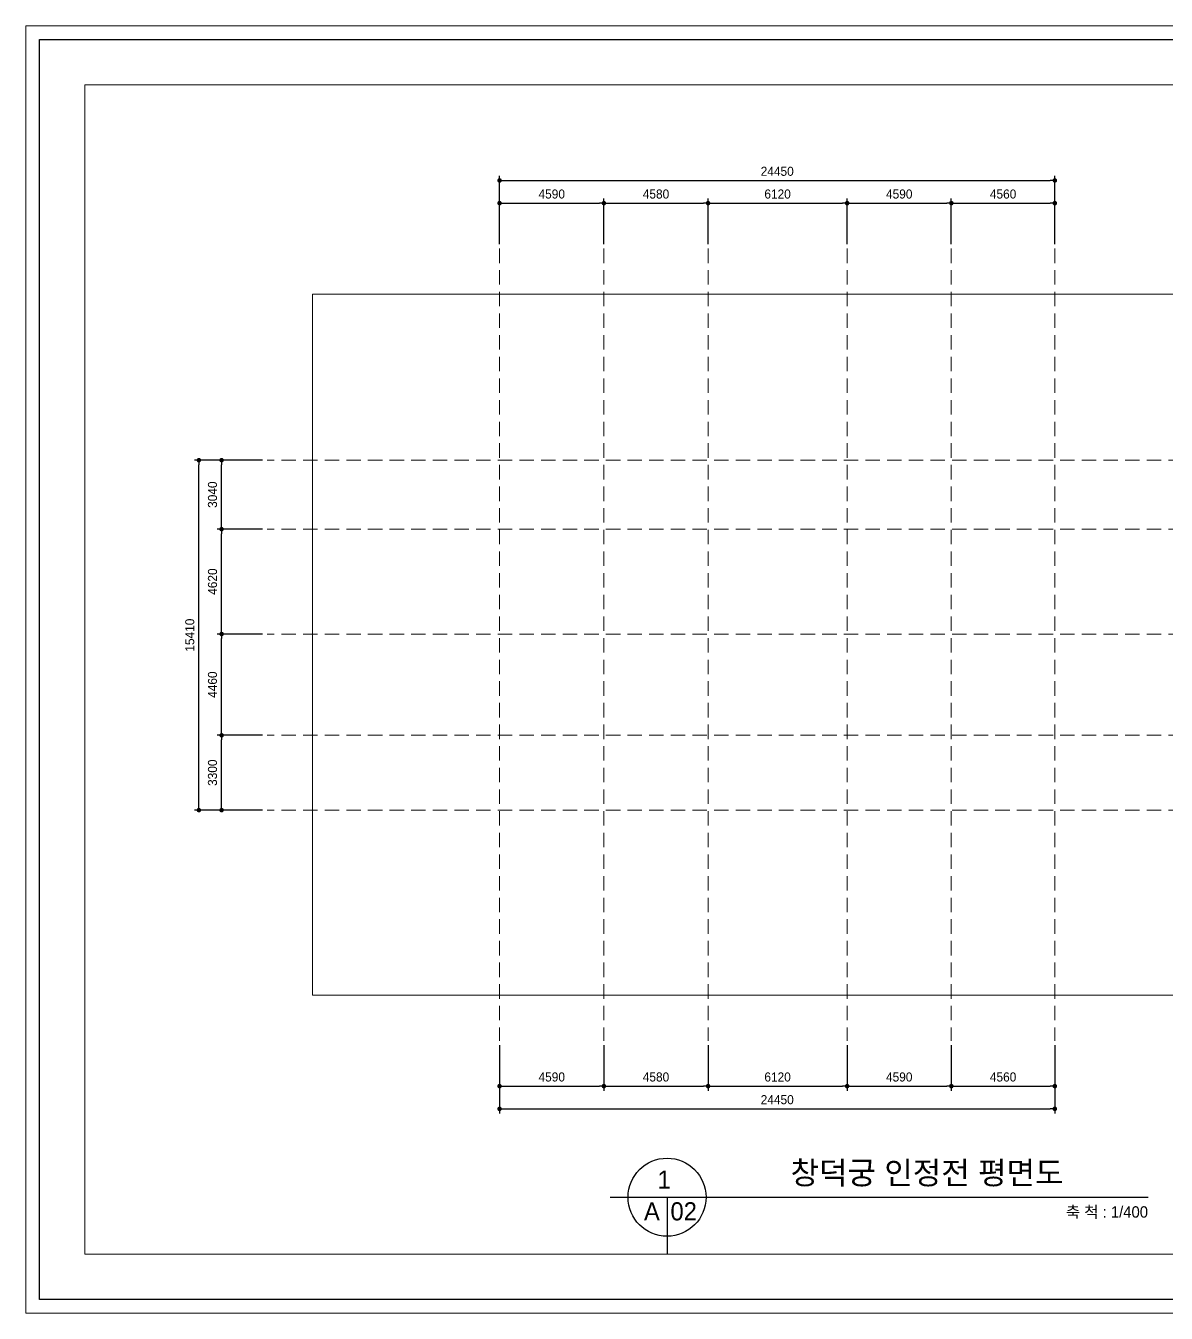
# Model space of a CAD drawing. Header units: millimetres. Extents: x -396231 to 224016, y 0 to 56679.
# Drawn here: x -216231 to -166013, y 0 to 56679 of the extents above; entities that cross this region are included whole.
import ezdxf
from ezdxf.enums import TextEntityAlignment as Align

# ---------------------------------------------------------------- set-up
doc = ezdxf.new("R2010")
doc.units = ezdxf.units.MM
doc.header["$XCLIPFRAME"] = 2
doc.linetypes.add('HIDDEN', pattern=[9.525, 6.35, -3.175])
doc.layers.add('dim', color=7, linetype='Continuous')
doc.layers.add('text', color=7, linetype='Continuous')
for name, color, linetype, lineweight in [('exdim', 1, 'HIDDEN', 9), ('IM', 2, 'Continuous', 9), ('WIPCO', 3, 'Continuous', 9)]:
    doc.layers.add(name, color=color, linetype=linetype, lineweight=lineweight)
doc.layers.add('Plot 설정선', color=251, linetype='Continuous', lineweight=9, plot=False)
doc.styles.add('WIPCO', font='')
doc.styles.get('WIPCO').set_extended_font_data('Dotum')
doc.dimstyles.new('WIPCO-DIM200', dxfattribs={"dimscale": 200, "dimtxt": 2, "dimasz": 1, "dimexe": 1, "dimexo": 1, "dimgap": 1, "dimtad": 1, "dimdec": 0, "dimrnd": 10, "dimzin": 0, "dimdsep": 46, "dimtxsty": 'WIPCO', "dimblk": 'DOT', "dimcen": 1, "dimdle": 2, "dimclrd": 256, "dimclre": 256, "dimclrt": 256, "dimadec": 0, "dimazin": 0, "dimtfac": 1, "dimtdec": 0, "dimtix": 1, "dimtmove": 2, "dimatfit": 3, "dimldrblk": 'DOT', "dimfxl": 0, "dimtolj": 1, "dimtzin": 0, "dimarcsym": 0})
picture_1 = doc.add_image_def('image5.jpg', size_in_pixel=(5000, 2422))

# ---------------------------------------------------------------- blocks, each defined once
blk = doc.blocks.new('_Dot')
at = {"color": 0, "linetype": 'ByBlock', "lineweight": -2}
blk.add_line((-0.5, 0), (-1, 0), dxfattribs=at)
at = {"color": 0, "linetype": 'ByBlock', "const_width": 0.5}
blk.add_lwpolyline([(-0.25, 0, 1), (0.25, 0, 1)], format="xyb", close=True, dxfattribs=at)
blk = doc.blocks.new('*D110')
at = {"layer": 'DEFPOINTS', "color": 0}
for p in [(-190772, 48869), (-195367, 46869), (-190772, 46869)]:
    blk.add_point(p, dxfattribs=at)
at = {"layer": 'dim', "lineweight": -2}
for p, q in [((-195367, 47069), (-195367, 49069)), ((-195167, 48869), (-190972, 48869)), ((-190772, 47069), (-190772, 49069))]:
    blk.add_line(p, q, dxfattribs=at)
at = {"layer": 'dim', "lineweight": -2, "xscale": 200, "yscale": 200, "zscale": 200, "rotation": 180}
blk.add_blockref('_Dot', (-195367, 48869), dxfattribs=at)
at = {"layer": 'dim', "lineweight": -2, "xscale": 200, "yscale": 200, "zscale": 200}
blk.add_blockref('_Dot', (-190772, 48869), dxfattribs=at)
at = {"layer": 'dim', "insert": (-193070, 49269), "char_height": 400, "attachment_point": 5, "style": 'WIPCO'}
blk.add_mtext('\\A1;4590', dxfattribs=at)
blk = doc.blocks.new('*D111')
at = {"layer": 'DEFPOINTS', "color": 0}
for p in [(-186188, 48869), (-190772, 46869), (-186188, 46869)]:
    blk.add_point(p, dxfattribs=at)
at = {"layer": 'dim', "lineweight": -2}
for p, q in [((-190772, 47069), (-190772, 49069)), ((-190572, 48869), (-186388, 48869)), ((-186188, 47069), (-186188, 49069))]:
    blk.add_line(p, q, dxfattribs=at)
at = {"layer": 'dim', "lineweight": -2, "xscale": 200, "yscale": 200, "zscale": 200, "rotation": 180}
blk.add_blockref('_Dot', (-190772, 48869), dxfattribs=at)
at = {"layer": 'dim', "lineweight": -2, "xscale": 200, "yscale": 200, "zscale": 200}
blk.add_blockref('_Dot', (-186188, 48869), dxfattribs=at)
at = {"layer": 'dim', "insert": (-188480, 49269), "char_height": 400, "attachment_point": 5, "style": 'WIPCO'}
blk.add_mtext('\\A1;4580', dxfattribs=at)
blk = doc.blocks.new('*D112')
at = {"layer": 'DEFPOINTS', "color": 0}
for p in [(-180064, 48869), (-186188, 46869), (-180064, 46869)]:
    blk.add_point(p, dxfattribs=at)
at = {"layer": 'dim', "lineweight": -2}
for p, q in [((-186188, 47069), (-186188, 49069)), ((-185988, 48869), (-180264, 48869)), ((-180064, 47069), (-180064, 49069))]:
    blk.add_line(p, q, dxfattribs=at)
at = {"layer": 'dim', "lineweight": -2, "xscale": 200, "yscale": 200, "zscale": 200, "rotation": 180}
blk.add_blockref('_Dot', (-186188, 48869), dxfattribs=at)
at = {"layer": 'dim', "lineweight": -2, "xscale": 200, "yscale": 200, "zscale": 200}
blk.add_blockref('_Dot', (-180064, 48869), dxfattribs=at)
at = {"layer": 'dim', "insert": (-183126, 49269), "char_height": 400, "attachment_point": 5, "style": 'WIPCO'}
blk.add_mtext('\\A1;6120', dxfattribs=at)
blk = doc.blocks.new('*D113')
at = {"layer": 'DEFPOINTS', "color": 0}
for p in [(-175476, 48869), (-180064, 46869), (-175476, 46869)]:
    blk.add_point(p, dxfattribs=at)
at = {"layer": 'dim', "lineweight": -2}
for p, q in [((-180064, 47069), (-180064, 49069)), ((-179864, 48869), (-175676, 48869)), ((-175476, 47069), (-175476, 49069))]:
    blk.add_line(p, q, dxfattribs=at)
at = {"layer": 'dim', "lineweight": -2, "xscale": 200, "yscale": 200, "zscale": 200, "rotation": 180}
blk.add_blockref('_Dot', (-180064, 48869), dxfattribs=at)
at = {"layer": 'dim', "lineweight": -2, "xscale": 200, "yscale": 200, "zscale": 200}
blk.add_blockref('_Dot', (-175476, 48869), dxfattribs=at)
at = {"layer": 'dim', "insert": (-177770, 49269), "char_height": 400, "attachment_point": 5, "style": 'WIPCO'}
blk.add_mtext('\\A1;4590', dxfattribs=at)
blk = doc.blocks.new('*D114')
at = {"layer": 'DEFPOINTS', "color": 0}
for p in [(-170918, 48869), (-175476, 46869), (-170918, 46869)]:
    blk.add_point(p, dxfattribs=at)
at = {"layer": 'dim', "lineweight": -2}
for p, q in [((-175476, 47069), (-175476, 49069)), ((-175276, 48869), (-171118, 48869)), ((-170918, 47069), (-170918, 49069))]:
    blk.add_line(p, q, dxfattribs=at)
at = {"layer": 'dim', "lineweight": -2, "xscale": 200, "yscale": 200, "zscale": 200, "rotation": 180}
blk.add_blockref('_Dot', (-175476, 48869), dxfattribs=at)
at = {"layer": 'dim', "lineweight": -2, "xscale": 200, "yscale": 200, "zscale": 200}
blk.add_blockref('_Dot', (-170918, 48869), dxfattribs=at)
at = {"layer": 'dim', "insert": (-173197, 49269), "char_height": 400, "attachment_point": 5, "style": 'WIPCO'}
blk.add_mtext('\\A1;4560', dxfattribs=at)
blk = doc.blocks.new('*D119')
at = {"layer": 'DEFPOINTS', "color": 0}
for p in [(-195367, 11998), (-190772, 11998), (-190772, 9998)]:
    blk.add_point(p, dxfattribs=at)
at = {"layer": 'dim', "lineweight": -2}
for p, q in [((-195367, 11798), (-195367, 9798)), ((-190772, 11798), (-190772, 9798)), ((-195167, 9998), (-190972, 9998))]:
    blk.add_line(p, q, dxfattribs=at)
at = {"layer": 'dim', "lineweight": -2, "xscale": 200, "yscale": 200, "zscale": 200, "rotation": 180}
blk.add_blockref('_Dot', (-195367, 9998), dxfattribs=at)
at = {"layer": 'dim', "lineweight": -2, "xscale": 200, "yscale": 200, "zscale": 200}
blk.add_blockref('_Dot', (-190772, 9998), dxfattribs=at)
at = {"layer": 'dim', "insert": (-193070, 10399), "char_height": 400, "attachment_point": 5, "style": 'WIPCO'}
blk.add_mtext('\\A1;4590', dxfattribs=at)
blk = doc.blocks.new('*D120')
at = {"layer": 'DEFPOINTS', "color": 0}
for p in [(-190772, 11998), (-186188, 11998), (-186188, 9998)]:
    blk.add_point(p, dxfattribs=at)
at = {"layer": 'dim', "lineweight": -2}
for p, q in [((-190772, 11798), (-190772, 9798)), ((-186188, 11798), (-186188, 9798)), ((-190572, 9998), (-186388, 9998))]:
    blk.add_line(p, q, dxfattribs=at)
at = {"layer": 'dim', "lineweight": -2, "xscale": 200, "yscale": 200, "zscale": 200, "rotation": 180}
blk.add_blockref('_Dot', (-190772, 9998), dxfattribs=at)
at = {"layer": 'dim', "lineweight": -2, "xscale": 200, "yscale": 200, "zscale": 200}
blk.add_blockref('_Dot', (-186188, 9998), dxfattribs=at)
at = {"layer": 'dim', "insert": (-188480, 10399), "char_height": 400, "attachment_point": 5, "style": 'WIPCO'}
blk.add_mtext('\\A1;4580', dxfattribs=at)
blk = doc.blocks.new('*D121')
at = {"layer": 'DEFPOINTS', "color": 0}
for p in [(-186188, 11998), (-180064, 11998), (-180064, 9998)]:
    blk.add_point(p, dxfattribs=at)
at = {"layer": 'dim', "lineweight": -2}
for p, q in [((-186188, 11798), (-186188, 9798)), ((-180064, 11798), (-180064, 9798)), ((-185988, 9998), (-180264, 9998))]:
    blk.add_line(p, q, dxfattribs=at)
at = {"layer": 'dim', "lineweight": -2, "xscale": 200, "yscale": 200, "zscale": 200, "rotation": 180}
blk.add_blockref('_Dot', (-186188, 9998), dxfattribs=at)
at = {"layer": 'dim', "lineweight": -2, "xscale": 200, "yscale": 200, "zscale": 200}
blk.add_blockref('_Dot', (-180064, 9998), dxfattribs=at)
at = {"layer": 'dim', "insert": (-183126, 10399), "char_height": 400, "attachment_point": 5, "style": 'WIPCO'}
blk.add_mtext('\\A1;6120', dxfattribs=at)
blk = doc.blocks.new('*D122')
at = {"layer": 'DEFPOINTS', "color": 0}
for p in [(-180064, 11998), (-175476, 11998), (-175476, 9998)]:
    blk.add_point(p, dxfattribs=at)
at = {"layer": 'dim', "lineweight": -2}
for p, q in [((-180064, 11798), (-180064, 9798)), ((-175476, 11798), (-175476, 9798)), ((-179864, 9998), (-175676, 9998))]:
    blk.add_line(p, q, dxfattribs=at)
at = {"layer": 'dim', "lineweight": -2, "xscale": 200, "yscale": 200, "zscale": 200, "rotation": 180}
blk.add_blockref('_Dot', (-180064, 9998), dxfattribs=at)
at = {"layer": 'dim', "lineweight": -2, "xscale": 200, "yscale": 200, "zscale": 200}
blk.add_blockref('_Dot', (-175476, 9998), dxfattribs=at)
at = {"layer": 'dim', "insert": (-177770, 10399), "char_height": 400, "attachment_point": 5, "style": 'WIPCO'}
blk.add_mtext('\\A1;4590', dxfattribs=at)
blk = doc.blocks.new('*D123')
at = {"layer": 'DEFPOINTS', "color": 0}
for p in [(-175476, 11998), (-170918, 11998), (-170918, 9998)]:
    blk.add_point(p, dxfattribs=at)
at = {"layer": 'dim', "lineweight": -2}
for p, q in [((-175476, 11798), (-175476, 9798)), ((-170918, 11798), (-170918, 9798)), ((-175276, 9998), (-171118, 9998))]:
    blk.add_line(p, q, dxfattribs=at)
at = {"layer": 'dim', "lineweight": -2, "xscale": 200, "yscale": 200, "zscale": 200, "rotation": 180}
blk.add_blockref('_Dot', (-175476, 9998), dxfattribs=at)
at = {"layer": 'dim', "lineweight": -2, "xscale": 200, "yscale": 200, "zscale": 200}
blk.add_blockref('_Dot', (-170918, 9998), dxfattribs=at)
at = {"layer": 'dim', "insert": (-173197, 10399), "char_height": 400, "attachment_point": 5, "style": 'WIPCO'}
blk.add_mtext('\\A1;4560', dxfattribs=at)
blk = doc.blocks.new('*D124')
at = {"layer": 'DEFPOINTS', "color": 0}
for p in [(-207606, 25444), (-205606, 25444), (-205606, 22148)]:
    blk.add_point(p, dxfattribs=at)
at = {"layer": 'dim', "lineweight": -2}
for p, q in [((-205806, 25444), (-207806, 25444)), ((-207606, 22348), (-207606, 25244)), ((-205806, 22148), (-207806, 22148))]:
    blk.add_line(p, q, dxfattribs=at)
at = {"layer": 'dim', "lineweight": -2, "xscale": 200, "yscale": 200, "zscale": 200}
for p, rotation in [((-207606, 25444), 90), ((-207606, 22148), 270)]:
    blk.add_blockref('_Dot', p, dxfattribs=dict(at, rotation=rotation))
at = {"layer": 'dim', "insert": (-208006, 23796), "char_height": 400, "attachment_point": 5, "rotation": 90, "style": 'WIPCO'}
blk.add_mtext('\\A1;3300', dxfattribs=at)
blk = doc.blocks.new('*D125')
at = {"layer": 'DEFPOINTS', "color": 0}
for p in [(-207606, 29900), (-205606, 29900), (-205606, 25444)]:
    blk.add_point(p, dxfattribs=at)
at = {"layer": 'dim', "lineweight": -2}
for p, q in [((-205806, 29900), (-207806, 29900)), ((-207606, 25644), (-207606, 29700)), ((-205806, 25444), (-207806, 25444))]:
    blk.add_line(p, q, dxfattribs=at)
at = {"layer": 'dim', "lineweight": -2, "xscale": 200, "yscale": 200, "zscale": 200}
for p, rotation in [((-207606, 29900), 90), ((-207606, 25444), 270)]:
    blk.add_blockref('_Dot', p, dxfattribs=dict(at, rotation=rotation))
at = {"layer": 'dim', "insert": (-208006, 27672), "char_height": 400, "attachment_point": 5, "rotation": 90, "style": 'WIPCO'}
blk.add_mtext('\\A1;4460', dxfattribs=at)
blk = doc.blocks.new('*D126')
at = {"layer": 'DEFPOINTS', "color": 0}
for p in [(-207606, 34517), (-205606, 34517), (-205606, 29900)]:
    blk.add_point(p, dxfattribs=at)
at = {"layer": 'dim', "lineweight": -2}
for p, q in [((-205806, 34517), (-207806, 34517)), ((-207606, 30100), (-207606, 34317)), ((-205806, 29900), (-207806, 29900))]:
    blk.add_line(p, q, dxfattribs=at)
at = {"layer": 'dim', "lineweight": -2, "xscale": 200, "yscale": 200, "zscale": 200}
for p, rotation in [((-207606, 34517), 90), ((-207606, 29900), 270)]:
    blk.add_blockref('_Dot', p, dxfattribs=dict(at, rotation=rotation))
at = {"layer": 'dim', "insert": (-208006, 32209), "char_height": 400, "attachment_point": 5, "rotation": 90, "style": 'WIPCO'}
blk.add_mtext('\\A1;4620', dxfattribs=at)
blk = doc.blocks.new('*D127')
at = {"layer": 'DEFPOINTS', "color": 0}
for p in [(-207606, 37554), (-205606, 37554), (-205606, 34517)]:
    blk.add_point(p, dxfattribs=at)
at = {"layer": 'dim', "lineweight": -2}
for p, q in [((-205806, 37554), (-207806, 37554)), ((-207606, 34717), (-207606, 37354)), ((-205806, 34517), (-207806, 34517))]:
    blk.add_line(p, q, dxfattribs=at)
at = {"layer": 'dim', "lineweight": -2, "xscale": 200, "yscale": 200, "zscale": 200}
for p, rotation in [((-207606, 37554), 90), ((-207606, 34517), 270)]:
    blk.add_blockref('_Dot', p, dxfattribs=dict(at, rotation=rotation))
at = {"layer": 'dim', "insert": (-208006, 36036), "char_height": 400, "attachment_point": 5, "rotation": 90, "style": 'WIPCO'}
blk.add_mtext('\\A1;3040', dxfattribs=at)
blk = doc.blocks.new('*D128')
at = {"layer": 'DEFPOINTS', "color": 0}
for p in [(-170918, 49869), (-195367, 46869), (-170918, 46869)]:
    blk.add_point(p, dxfattribs=at)
at = {"layer": 'dim', "lineweight": -2}
for p, q in [((-195367, 47069), (-195367, 50069)), ((-170918, 47069), (-170918, 50069)), ((-195167, 49869), (-171118, 49869))]:
    blk.add_line(p, q, dxfattribs=at)
at = {"layer": 'dim', "lineweight": -2, "xscale": 200, "yscale": 200, "zscale": 200, "rotation": 180}
blk.add_blockref('_Dot', (-195367, 49869), dxfattribs=at)
at = {"layer": 'dim', "lineweight": -2, "xscale": 200, "yscale": 200, "zscale": 200}
blk.add_blockref('_Dot', (-170918, 49869), dxfattribs=at)
at = {"layer": 'dim', "insert": (-183142, 50269), "char_height": 400, "attachment_point": 5, "style": 'WIPCO'}
blk.add_mtext('\\A1;24450', dxfattribs=at)
blk = doc.blocks.new('*D130')
at = {"layer": 'DEFPOINTS', "color": 0}
for p in [(-195367, 11998), (-170918, 11998), (-170918, 8998)]:
    blk.add_point(p, dxfattribs=at)
at = {"layer": 'dim', "lineweight": -2}
for p, q in [((-195367, 11798), (-195367, 8798)), ((-170918, 11798), (-170918, 8798)), ((-195167, 8998), (-171118, 8998))]:
    blk.add_line(p, q, dxfattribs=at)
at = {"layer": 'dim', "lineweight": -2, "xscale": 200, "yscale": 200, "zscale": 200, "rotation": 180}
blk.add_blockref('_Dot', (-195367, 8998), dxfattribs=at)
at = {"layer": 'dim', "lineweight": -2, "xscale": 200, "yscale": 200, "zscale": 200}
blk.add_blockref('_Dot', (-170918, 8998), dxfattribs=at)
at = {"layer": 'dim', "insert": (-183142, 9399), "char_height": 400, "attachment_point": 5, "style": 'WIPCO'}
blk.add_mtext('\\A1;24450', dxfattribs=at)
blk = doc.blocks.new('*D131')
at = {"layer": 'DEFPOINTS', "color": 0}
for p in [(-208606, 37554), (-205606, 37554), (-205606, 22148)]:
    blk.add_point(p, dxfattribs=at)
at = {"layer": 'dim', "lineweight": -2}
for p, q in [((-205806, 37554), (-208806, 37554)), ((-208606, 22348), (-208606, 37354)), ((-205806, 22148), (-208806, 22148))]:
    blk.add_line(p, q, dxfattribs=at)
at = {"layer": 'dim', "lineweight": -2, "xscale": 200, "yscale": 200, "zscale": 200}
for p, rotation in [((-208606, 37554), 90), ((-208606, 22148), 270)]:
    blk.add_blockref('_Dot', p, dxfattribs=dict(at, rotation=rotation))
at = {"layer": 'dim', "insert": (-209006, 29851), "char_height": 400, "attachment_point": 5, "rotation": 90, "style": 'WIPCO'}
blk.add_mtext('\\A1;15410', dxfattribs=at)

msp = doc.modelspace()

# ---------------------------------------------------------------- linework, layer by layer
at = {"layer": 'exdim', "ltscale": 100}
for p, q in [((-160521.7, 37553.8), (-205605.5, 37553.8)), ((-160521.7, 34517.4), (-205605.5, 34517.4)), ((-160521.7, 29900.3), (-205605.5, 29900.3)), ((-160521.7, 25443.8), (-205605.5, 25443.8)), ((-160521.7, 22148), (-205605.5, 22148))]:
    msp.add_line(p, q, dxfattribs=at)
for points in [[(-195367, 46868.6), (-195367, 11998.3)], [(-190772.5, 46868.6), (-190772.5, 11998.3)], [(-186188.1, 46868.6), (-186188.1, 11998.3)], [(-180063.7, 46868.6), (-180063.7, 11998.3)], [(-175476.2, 46868.6), (-175476.2, 11998.3)], [(-170918, 46868.6), (-170918, 11998.3)]]:
    msp.add_lwpolyline(points, dxfattribs=at)
at = {"layer": 'Plot 설정선'}
msp.add_lwpolyline([(-216230.7, 56678.6), (-216230.7, 0), (-216230.7, 56678.6), (-135983.7, 56678.6), (-216230.7, 56678.6), (-216230.7, 0), (-216230.7, 56678.6), (-135983.7, 56678.6), (-135983.7, 0), (-216230.7, 0), (-135983.7, 0), (-135983.7, 56678.6), (-135983.7, 0), (-216230.7, 0)], dxfattribs=at)
msp.add_lwpolyline([(-213630.7, 54078.6), (-143688.3, 54078.6), (-143688.3, 2600), (-213630.7, 2600)], close=True, dxfattribs=at)
at = {"layer": 'WIPCO', "color": 3, "lineweight": -3}
msp.add_lwpolyline([(-136583.7, 600), (-215630.7, 600), (-215630.7, 56078.6), (-136583.7, 56078.6)], close=True, dxfattribs=at)
for points in [[(-190503.8, 5109.1), (-166815.2, 5109.1)], [(-187994.6, 5109.1), (-187994.6, 2600)]]:
    msp.add_lwpolyline(points, dxfattribs=at)
at = {"layer": 'WIPCO'}
msp.add_lwpolyline([(-186277.1, 5109.1), (-166815.2, 5109.1)], dxfattribs=at)
at = {"layer": 'WIPCO', "color": 3, "lineweight": -3}
msp.add_circle((-187994.6, 5109.1), 1717.5, dxfattribs=at)

# ---------------------------------------------------------------- texts
at = {"layer": 'text', "style": 'WIPCO'}
msp.add_text('창덕궁 인정전 평면도', height=1000, dxfattribs=at).set_placement((-176546.2, 6181.4), align=Align.MIDDLE_CENTER)
msp.add_text('1', height=800, dxfattribs=at).set_placement((-188412.2, 5481.4))
for s, p in [('A', (-188660.8, 4487.2)), ('02', (-187260.8, 4487.2))]:
    msp.add_text(s, height=800, dxfattribs=at).set_placement(p, align=Align.MIDDLE)
msp.add_text('축 척 : 1/400', height=500, dxfattribs=at).set_placement((-166815.2, 4709.1), align=Align.TOP_RIGHT)

# ---------------------------------------------------------------- dimensions: what is measured, and where the dimension line sits
at = {"layer": 'dim'}
for base, p1, p2, picture, middle in [((-170918, 49868.6), (-195367, 46868.6), (-170918, 46868.6), '*D128', (-183142.5, 50268.9)), ((-190772.4725, 48868.6235), (-195366.9747, 46868.6235), (-190772.4725, 46868.6235), '*D110', (-193069.7236, 49268.8949)), ((-186188.1, 48868.6), (-190772.5, 46868.6), (-186188.1, 46868.6), '*D111', (-188480.3, 49268.9)), ((-180063.7, 48868.6), (-186188.1, 46868.6), (-180063.7, 46868.6), '*D112', (-183125.9, 49268.9)), ((-175476.2413, 48868.6235), (-180063.7353, 46868.6235), (-175476.2413, 46868.6235), '*D113', (-177769.9883, 49268.8949)), ((-170918, 48868.6), (-175476.2, 46868.6), (-170918, 46868.6), '*D114', (-173197.1, 49268.9)), ((-190772.4725, 9998.2703), (-195366.9747, 11998.2703), (-190772.4725, 11998.2703), '*D119', (-193069.7236, 10398.5417)), ((-170918, 8998.3), (-195367, 11998.3), (-170918, 11998.3), '*D130', (-183142.5, 9398.5)), ((-186188.1, 9998.3), (-190772.5, 11998.3), (-186188.1, 11998.3), '*D120', (-188480.3, 10398.5)), ((-180063.7, 9998.3), (-186188.1, 11998.3), (-180063.7, 11998.3), '*D121', (-183125.9, 10398.5)), ((-175476.2413, 9998.2703), (-180063.7353, 11998.2703), (-175476.2413, 11998.2703), '*D122', (-177769.9883, 10398.5417)), ((-170918, 9998.3), (-175476.2, 11998.3), (-170918, 11998.3), '*D123', (-173197.1, 10398.5))]:
    dim = msp.add_linear_dim(base=base, p1=p1, p2=p2, dimstyle='WIPCO-DIM200', dxfattribs=at)
    dim.commit()
    dim.dimension.update_dxf_attribs({"geometry": picture, "text_midpoint": middle})
for base, p1, p2, picture, middle in [((-208605.5, 37553.8), (-205605.5, 22148), (-205605.5, 37553.8), '*D131', (-209005.8, 29850.9)), ((-207605.5, 37553.8), (-205605.5, 34517.4), (-205605.5, 37553.8), '*D127', (-208005.8, 36035.6)), ((-207605.5, 34517.4), (-205605.5, 29900.3), (-205605.5, 34517.4), '*D126', (-208005.8, 32208.8)), ((-207605.5209, 29900.2701), (-205605.5209, 25443.7704), (-205605.5209, 29900.2701), '*D125', (-208005.7922, 27672.0203)), ((-207605.5, 25443.8), (-205605.5, 22148), (-205605.5, 25443.8), '*D124', (-208005.8, 23795.9))]:
    dim = msp.add_linear_dim(base=base, p1=p1, p2=p2, angle=270, dimstyle='WIPCO-DIM200', dxfattribs=at)
    dim.commit()
    dim.dimension.update_dxf_attribs({"geometry": picture, "text_midpoint": middle})

# ---------------------------------------------------------------- pictures from other files: only their frames are drawn
at = {"layer": 'IM'}
image = msp.add_image(picture_1, insert=(-240720.7, -8028.5), size_in_units=(116181.1, 56278.1), dxfattribs=at)
image.set_boundary_path([(1596.799, 145.0055), (3364.894, 1473.5505)])

doc.saveas('drawing.dxf')
